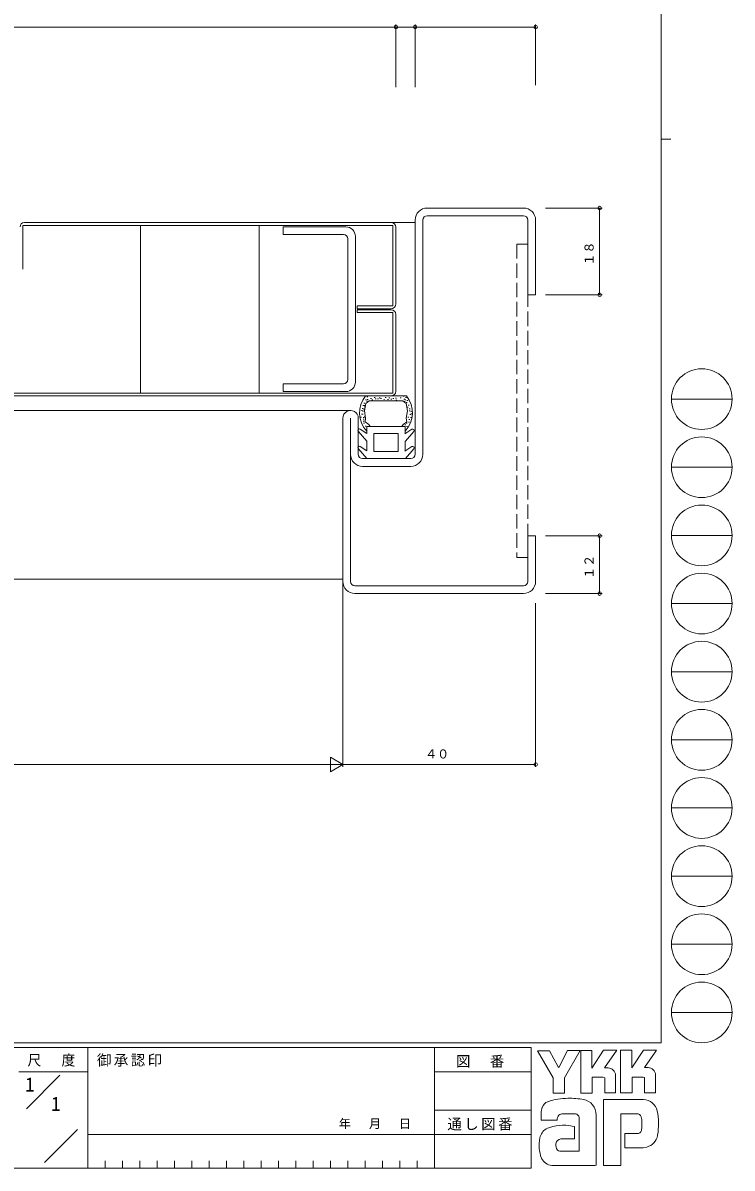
# Model space of a CAD drawing. Units: millimetres on the paper. Extents: x -297 to 270, y -210 to 193.
# Drawn here: x 122.5 to 269.7, y -210 to 27.6 of the extents above; entities that cross this region are included whole.
import ezdxf
from ezdxf.enums import TextEntityAlignment as Align

# ---------------------------------------------------------------- set-up
doc = ezdxf.new("R2010")
doc.units = ezdxf.units.MM
doc.linetypes.add('DASHED3', pattern=[4, 3, -1])
for name, color, linetype, lineweight in [('0-1_USER1', 7, 'Continuous', 9), ('0-3_YKK_11', 6, 'Continuous', 9), ('0-4_YKK_12', 7, 'Continuous', 9), ('0-5_YSS_K', 2, 'Continuous', 9), ('0-7_YKK_D', 4, 'Continuous', 9)]:
    doc.layers.add(name, color=color, linetype=linetype, lineweight=lineweight)
doc.layers.add('0-2_YKK_ZWAK', color=7, linetype='Continuous')
doc.styles.add('ＭＳ ゴシック', font='')
doc.styles.get('ＭＳ ゴシック').set_extended_font_data('MS Gothic')

msp = doc.modelspace()

# ---------------------------------------------------------------- linework, layer by layer
at = {"layer": '0-1_USER1'}
for p, q in [((255, 191), (255, -184)), ((255, 3.5), (257, 3.5)), ((257.126, -50.44), (269.726, -50.44)), ((257.126, -64.58), (269.726, -64.58)), ((257.126, -78.72), (269.726, -78.72)), ((257.126, -92.86), (269.726, -92.86)), ((257.126, -107), (269.726, -107)), ((257.126, -121.14), (269.726, -121.14)), ((257.126, -135.28), (269.726, -135.28)), ((257.126, -149.42), (269.726, -149.42)), ((257.126, -163.56), (269.726, -163.56)), ((257.126, -177.7), (269.726, -177.7)), ((255, -184), (-295, -184)), ((228, -185), (-295, -185)), ((136, -185), (136, -210)), ((208, -185), (208, -210)), ((228, -185), (228, -210)), ((229.312, -185.647), (231.822, -185.647)), ((232.594, -191.285), (229.312, -185.647)), ((235.597, -185.57), (233.772, -189.122)), ((238.328, -194.451), (238.328, -185.589)), ((246.553, -185.512), (248.889, -185.512)), ((246.553, -194.374), (246.553, -185.512)), ((251.341, -185.512), (254.044, -185.512)), ((253.774, -185.975), (251.544, -189.161)), ((254.044, -185.512), (253.774, -185.975)), ((121.703, -189.999), (136, -189.999)), ((208, -190), (228, -190)), ((243.985, -189.219), (243.243, -189.219)), ((252.286, -189.161), (251.544, -189.161)), ((123.264, -197.669), (130.188, -190.745)), ((242.981, -191.13), (240.703, -191.13)), ((245.53, -190.763), (245.53, -194.393)), ((248.986, -191.111), (248.986, -194.374)), ((251.264, -191.111), (248.986, -191.111)), ((251.573, -191.227), (251.264, -191.111)), ((251.573, -194.354), (251.573, -191.227)), ((253.832, -190.763), (253.832, -194.354)), ((248.986, -194.374), (246.553, -194.374)), ((251.573, -194.318), (251.609, -194.354)), ((253.832, -194.354), (251.573, -194.354)), ((251.303, -195.783), (243.02, -195.783)), ((243.02, -195.783), (243.02, -209.433)), ((208, -197.999), (228, -197.999)), ((230.084, -200.05), (230.084, -198.672)), ((237.247, -198.718), (234.606, -198.768)), ((238.019, -206.479), (238.019, -199.529)), ((241.514, -198.988), (241.514, -209.414)), ((246.611, -198.756), (249.932, -198.756)), ((246.611, -209.433), (246.611, -198.756)), ((233.405, -200.05), (230.084, -200.05)), ((250.981, -199.826), (250.994, -201.708)), ((127.052, -208.818), (133.854, -202.015)), ((136, -203), (208, -203)), ((228, -202.999), (208, -202.999)), ((237.054, -203.95), (234.201, -203.953)), ((247.48, -202.849), (247.48, -205.803)), ((250.009, -202.849), (247.48, -202.849)), ((234.004, -206.479), (238.019, -206.479)), ((237.71, -206.479), (237.962, -206.479)), ((238.019, -206.478), (238.02, -206.479)), ((247.48, -205.803), (251.283, -205.803)), ((251.283, -205.803), (252.055, -205.63)), ((139.6, -208.5), (139.6, -210)), ((143.2, -208.5), (143.2, -210)), ((146.8, -208.5), (146.8, -210)), ((150.4, -208.5), (150.4, -210)), ((154, -208.5), (154, -210)), ((157.6, -208.5), (157.6, -210)), ((161.2, -208.5), (161.2, -210)), ((164.8, -208.5), (164.8, -210)), ((168.4, -208.5), (168.4, -210)), ((172, -208.5), (172, -210)), ((175.6, -208.5), (175.6, -210)), ((179.2, -208.5), (179.2, -210)), ((182.8, -208.5), (182.8, -210)), ((186.4, -208.5), (186.4, -210)), ((190, -208.5), (190, -210)), ((193.6, -208.5), (193.6, -210)), ((197.2, -208.5), (197.2, -210)), ((200.8, -208.5), (200.8, -210)), ((204.4, -208.5), (204.4, -210)), ((-295, -210), (228, -210)), ((233.405, -209.472), (232.343, -209.472)), ((241.282, -209.452), (233.405, -209.472)), ((241.514, -209.414), (241.282, -209.452))]:
    msp.add_line(p, q, dxfattribs=at)
for points in [[(231.822, -185.647), (233.617, -189.006), (233.772, -189.122)], [(235.597, -185.57), (238.187, -185.57), (234.95, -191.304)], [(238.328, -185.589), (240.626, -185.589), (240.626, -189.231), (243.039, -185.551)], [(243.039, -185.551), (245.771, -185.551), (243.243, -189.219)], [(248.889, -185.512), (248.889, -189.22), (251.341, -185.512)], [(234.95, -191.304), (234.95, -194.47), (232.594, -194.47), (232.594, -191.285)], [(240.703, -191.13), (240.703, -194.451), (238.328, -194.451)], [(245.53, -194.393), (243.29, -194.393), (243.29, -191.246), (242.981, -191.13)], [(236.552, -201.266), (237.054, -201.382), (237.054, -203.95)], [(243.02, -209.433), (246.051, -209.433), (246.611, -209.433)]]:
    msp.add_lwpolyline(points, dxfattribs=at)
for centre in [(263.426, -50.44), (263.426, -64.58), (263.426, -78.72), (263.426, -92.86), (263.426, -107), (263.426, -121.14), (263.426, -135.28), (263.426, -149.42), (263.426, -163.56), (263.426, -177.7)]:
    msp.add_circle(centre, 6.3, dxfattribs=at)
for centre, radius, start, end in [((243.985, -190.763), 1.545, 0.00165, 89.99603), ((252.286, -190.706), 1.545, 0.00165, 89.99603), ((232.005, -197.897), 1.746, 109.02126, 161.51263), ((235.659, -208.144), 12.629, 89.89165, 109.30847), ((236.03, -210.331), 14.82, 78.78009, 91.46938), ((238.379, -198.926), 3.178, 40.66422, 80.31693), ((238.221, -198.918), 3.294, 358.78058, 38.76563), ((251.194, -198.886), 3.101, 14.44571, 87.08746), ((233.685, -198.69), 3.598, 158.41083, 179.71774), ((234.911, -200.005), 1.507, 138.46381, 181.71359), ((234.511, -199.979), 1.215, 85.50551, 126.78038), ((236.897, -199.824), 1.161, 14.75519, 72.44994), ((250.046, -199.628), 0.878, 16.43123, 96.91661), ((248.379, -200.148), 2.624, 4.93422, 17.03551), ((239.547, -200.848), 14.9, 350.99026, 10.67624), ((232.591, -204.234), 2.792, 121.8271, 169.08475), ((234.8, -210.61), 9.506, 79.38097, 112.05824), ((248.364, -201.458), 2.64, 343.6902, 354.75362), ((237.606, -205.282), 7.916, 168.76372, 199.80078), ((234.207, -204.985), 1.032, 90.33952, 178.03638), ((250.01, -201.917), 0.933, 269.95467, 342.90144), ((251.239, -202.675), 3.065, 285.4429, 349.90448), ((234.844, -205.234), 1.692, 171.08202, 216.71922), ((234.179, -205.404), 1.09, 230.97279, 260.7549), ((232.6, -206.745), 2.731, 207.31435, 263.59464)]:
    msp.add_arc(centre, radius, start, end, dxfattribs=at)
at = {"layer": '0-3_YKK_11'}
for p, q in [((-86.05, 26.758), (199.95, 26.758)), ((199.95, 14.316), (199.95, 27.258)), ((199.95, 14.316), (199.95, 27.258)), ((199.95, 26.758), (203.95, 26.758)), ((203.95, 14.314), (203.95, 27.258)), ((203.95, 14.708), (203.95, 27.258)), ((228.95, 26.758), (203.95, 26.758)), ((228.95, 14.709), (228.95, 27.258)), ((231.032, -10.791), (242.734, -10.791)), ((242.234, -10.791), (242.234, -28.791)), ((231.032, -28.791), (242.734, -28.791)), ((231.032, -78.791), (242.734, -78.791)), ((242.234, -90.791), (242.234, -78.791)), ((188.95, -88.291), (188.95, -126.757)), ((231.032, -90.791), (242.734, -90.791)), ((188.95, -93.279), (188.95, -126.756)), ((188.95, -93.279), (188.95, -126.757)), ((228.95, -92.791), (228.95, -126.757)), ((186.351, -124.757), (188.95, -126.257)), ((186.351, -124.757), (186.351, -127.757)), ((-75.05, -126.257), (188.95, -126.257)), ((186.351, -127.757), (188.95, -126.257)), ((188.95, -126.257), (228.95, -126.257))]:
    msp.add_line(p, q, dxfattribs=at)
for centre, start, end in [((199.95, 26.758), 0, 180), ((199.95, 26.758), 0, 180), ((199.95, 26.758), 180, 0), ((199.95, 26.758), 180, 0), ((203.95, 26.758), 0, 180), ((203.95, 26.758), 0, 180), ((203.95, 26.758), 180, 0), ((203.95, 26.758), 180, 0), ((228.95, 26.758), 0, 180), ((228.95, 26.758), 180, 0), ((242.234, -10.791), 0, 180), ((242.234, -10.791), 180, 0), ((242.234, -28.791), 0, 180), ((242.234, -28.791), 180, 0), ((242.234, -78.791), 0, 180), ((242.234, -78.791), 180, 0), ((242.234, -90.791), 0, 180), ((242.234, -90.791), 180, 0), ((228.95, -126.257), 0, 180), ((228.95, -126.257), 180, 0)]:
    msp.add_arc(centre, 0.375, start, end, dxfattribs=at)
at = {"layer": '0-4_YKK_12'}
for p, q in [((226.45, -10.791), (206.45, -10.791)), ((203.95, -13.291), (203.95, -61.891)), ((205.55, -61.891), (205.55, -13.291)), ((206.45, -12.391), (226.45, -12.391)), ((176.55, -14.692), (189.55, -14.692)), ((189.95, -46.391), (189.95, -17.192)), ((191.55, -16.692), (191.55, -46.892)), ((188.95, -54.391), (188.95, -88.291)), ((190.55, -88.291), (190.55, -54.391)), ((192.15, -61.891), (192.15, -54.391)), ((203.05, -62.791), (193.05, -62.791)), ((193.05, -64.391), (203.05, -64.391)), ((226.45, -89.191), (191.45, -89.191)), ((191.45, -90.791), (226.45, -90.791))]:
    msp.add_line(p, q, dxfattribs=at)
for points in [[(227.35, -13.291), (227.35, -28.791), (228.95, -28.791), (228.95, -13.291)], [(189.05, -16.292), (176.55, -16.292), (176.55, -14.692)], [(189.55, -48.892), (176.55, -48.891), (176.55, -47.292), (189.05, -47.292)], [(228.95, -88.291), (228.95, -78.791), (227.35, -78.791), (227.35, -88.291)]]:
    msp.add_lwpolyline(points, dxfattribs=at)
for centre, radius, start, end in [((206.45, -13.291), 2.5, 90, 180), ((226.45, -13.291), 2.5, 0, 90), ((206.45, -13.291), 0.9, 90, 180), ((226.45, -13.291), 0.9, 0, 90), ((189.05, -17.192), 0.9, 0, 90), ((189.55, -16.692), 2, 0, 90), ((189.05, -46.391), 0.9, 270, 0), ((189.55, -46.892), 2, 270, 0), ((190.55, -54.391), 1.6, 0, 180.00053), ((193.05, -61.891), 2.5, 180, 270), ((193.05, -61.891), 0.9, 180.00096, 270), ((203.05, -61.891), 2.5, 270, 0), ((203.05, -61.891), 0.9, 270, 0), ((191.45, -88.291), 2.5, 180, 270), ((191.45, -88.291), 0.9, 180, 270), ((226.45, -88.291), 2.5, 270, 0), ((226.45, -88.291), 0.9, 270, 0)]:
    msp.add_arc(centre, radius, start, end, dxfattribs=at)
at = {"layer": '0-5_YSS_K'}
for p, q in [((198.95, -13.791), (122.85, -13.791)), ((199.05, -13.791), (203.95, -13.791)), ((199.35, -14.391), (122.55, -14.391)), ((122.55, -14.391), (122.55, -23.491)), ((146.95, -49.191), (146.95, -14.391)), ((171.55, -49.191), (171.55, -14.391)), ((199.35, -14.391), (199.35, -31.091)), ((199.95, -14.791), (199.95, -30.691)), ((191.95, -31.091), (199.35, -31.091)), ((191.95, -31.091), (191.95, -31.691)), ((198.95, -31.691), (191.95, -31.691)), ((198.95, -31.891), (191.95, -31.891)), ((191.95, -31.891), (191.95, -32.491)), ((199.35, -32.491), (191.95, -32.491)), ((199.35, -32.491), (199.35, -49.191)), ((199.95, -32.891), (199.95, -48.791)), ((58.449, -49.191), (199.35, -49.191)), ((58.449, -49.791), (198.95, -49.791)), ((190.586, -52.791), (58.449, -52.791)), ((58.449, -87.791), (188.95, -87.791))]:
    msp.add_line(p, q, dxfattribs=at)
for centre, radius, start, end in [((122.85, -14.691), 0.9, 90, 179.99998), ((198.95, -14.791), 1, 0, 90), ((198.95, -30.691), 1, 270, 0), ((198.95, -32.891), 1, 0, 90), ((198.95, -48.791), 1, 270, 0)]:
    msp.add_arc(centre, radius, start, end, dxfattribs=at)
at = {"layer": '0-7_YKK_D', "linetype": 'DASHED3'}
for p, q in [((225.05, -18.291), (225.05, -83.291)), ((227.35, -18.291), (225.05, -18.291))]:
    msp.add_line(p, q, dxfattribs=at)
at = {"layer": '0-7_YKK_D'}
for p, q in [((202.137, -49.791), (193.651, -49.791)), ((201.498, -49.825), (201.698, -49.825)), ((193.112, -51.793), (193.312, -51.793)), ((193.327, -51.316), (193.527, -51.316)), ((193.351, -52.02), (193.551, -52.02)), ((193.387, -51.781), (193.587, -51.781)), ((193.687, -51.339), (193.412, -52.897)), ((193.661, -50.576), (193.861, -50.576)), ((194.375, -50.791), (193.687, -51.339)), ((193.852, -50.875), (194.052, -50.875)), ((193.911, -49.944), (194.112, -49.944)), ((194.007, -50.493), (194.207, -50.493)), ((194.375, -50.791), (201.413, -50.791)), ((194.687, -50.289), (194.887, -50.289)), ((194.973, -50.575), (195.173, -50.575)), ((195.42, -50.092), (195.62, -50.092)), ((195.688, -50.36), (195.888, -50.36)), ((196.135, -50.378), (196.335, -50.378)), ((196.492, -50.146), (196.692, -50.146)), ((196.76, -50.289), (196.96, -50.289)), ((197.422, -50.521), (197.622, -50.521)), ((197.761, -50.11), (197.961, -50.11)), ((198.208, -50.521), (198.408, -50.521)), ((198.494, -50.182), (198.694, -50.182)), ((198.887, -50.468), (199.087, -50.468)), ((199.316, -50.325), (199.516, -50.325)), ((199.906, -50.271), (200.106, -50.271)), ((199.977, -50.664), (200.177, -50.664)), ((200.817, -50.2), (201.017, -50.2)), ((202.101, -51.339), (201.413, -50.791)), ((201.622, -50.486), (201.822, -50.486)), ((201.689, -50.934), (201.889, -50.934)), ((201.808, -50.588), (202.008, -50.588)), ((201.928, -50.087), (202.128, -50.087)), ((202.095, -51.173), (202.295, -51.173)), ((202.375, -52.897), (202.101, -51.339)), ((202.226, -50.696), (202.426, -50.696)), ((202.285, -52.091), (202.485, -52.091)), ((202.5, -51.71), (202.7, -51.71)), ((192.611, -54.179), (192.811, -54.179)), ((192.802, -53.547), (193.002, -53.547)), ((192.814, -52.783), (193.014, -52.783)), ((192.945, -52.39), (193.145, -52.39)), ((192.981, -53.571), (193.181, -53.571)), ((193.017, -52.974), (193.217, -52.974)), ((193.143, -54.594), (193.343, -54.594)), ((193.148, -54.262), (193.348, -54.262)), ((193.22, -52.521), (193.42, -52.521)), ((193.375, -54.095), (193.575, -54.095)), ((193.412, -52.897), (193.682, -54.377)), ((193.682, -54.377), (193.585, -55.185)), ((202.105, -54.377), (202.375, -52.897)), ((202.203, -55.185), (202.105, -54.377)), ((202.452, -54.167), (202.652, -54.167)), ((202.703, -52.425), (202.903, -52.425)), ((202.727, -52.843), (202.927, -52.843)), ((202.858, -53.666), (203.058, -53.666)), ((203.013, -54.274), (203.213, -54.274)), ((203.025, -52.986), (203.225, -52.986)), ((203.061, -53.523), (203.261, -53.523)), ((193.894, -57.572), (192.546, -56.67)), ((193.19, -55.017), (193.39, -55.017)), ((193.248, -55.404), (193.448, -55.404)), ((193.577, -56.025), (193.777, -56.025)), ((193.585, -55.185), (194.319, -55.68)), ((193.894, -56.091), (197.894, -56.091)), ((193.894, -57.572), (193.894, -56.091)), ((201.894, -56.091), (197.894, -56.091)), ((201.469, -55.68), (202.203, -55.185)), ((201.816, -57.664), (203.263, -56.696)), ((201.823, -55.756), (202.023, -55.756)), ((201.894, -57.657), (201.894, -56.091)), ((202.116, -55.427), (202.316, -55.427)), ((202.175, -56.131), (202.375, -56.131)), ((202.597, -55.251), (202.797, -55.251)), ((202.656, -54.688), (202.856, -54.688)), ((193.894, -59.191), (192.15, -57.113)), ((193.894, -61.172), (193.894, -59.191)), ((195.394, -61.291), (195.394, -57.591)), ((195.394, -57.591), (197.894, -57.591)), ((200.394, -57.591), (197.894, -57.591)), ((200.394, -61.291), (200.394, -57.591)), ((201.894, -59.191), (201.976, -59.144)), ((201.894, -61.257), (201.894, -59.191)), ((201.976, -59.144), (203.659, -57.138)), ((193.894, -62.791), (192.15, -60.713)), ((193.894, -61.172), (192.546, -60.27)), ((197.894, -61.291), (195.394, -61.291)), ((197.894, -61.291), (200.394, -61.291)), ((201.816, -61.264), (203.263, -60.296)), ((201.976, -62.744), (203.659, -60.738)), ((197.989, -62.791), (193.894, -62.791)), ((197.989, -62.791), (201.894, -62.791)), ((201.894, -62.791), (201.976, -62.744))]:
    msp.add_line(p, q, dxfattribs=at)
at = {"layer": '0-7_YKK_D', "linetype": 'DASHED3'}
msp.add_lwpolyline([(225.049, -83.291), (227.35, -83.291), (227.35, -18.291)], dxfattribs=at)
at = {"layer": '0-7_YKK_D'}
for centre, radius, start, end in [((197.894, -53.291), 5.5, 140.48035, 223.34175), ((197.894, -53.291), 5.5, 316.65823, 39.51962), ((192.379, -56.92), 0.3, 56.21114, 220.00243), ((197.894, -53.291), 4.3, 213.74989, 220.62927), ((197.894, -53.291), 4.3, 319.3705, 326.24989), ((203.43, -56.945), 0.3, 319.99756, 123.78885), ((192.379, -60.52), 0.3, 56.21114, 220.00243), ((203.43, -60.545), 0.3, 319.99756, 123.78885)]:
    msp.add_arc(centre, radius, start, end, dxfattribs=at)

# ---------------------------------------------------------------- texts
at = {"layer": '0-1_USER1', "color": 4, "style": 'ＭＳ ゴシック'}
msp.add_text('年   月   日', height=1.833, dxfattribs=at).set_placement((188.126, -202.264), align=Align.BOTTOM_LEFT)
at = {"layer": '0-1_USER1', "char_height": 2.199, "attachment_point": 7, "style": 'ＭＳ ゴシック'}
for s, insert in [('\\T1.24;\\W0.95;尺\\~\\~度', (123.509, -188.955)), ('\\T1.17;御承認印', (137.905, -188.952)), ('\\T1.17;図\u3000番', (212.427, -189.187)), ('\\T1.17;通し図番', (210.628, -202.203))]:
    msp.add_mtext(s, dxfattribs=dict(at, insert=insert))
at = {"layer": '0-2_YKK_ZWAK', "style": 'ＭＳ ゴシック'}
for p in [(123, -194.999), (128.381, -198.999)]:
    msp.add_text('1', height=2.933, dxfattribs=at).set_placement(p, align=Align.BOTTOM_LEFT)
at = {"layer": '0-3_YKK_11', "color": 4, "style": 'ＭＳ ゴシック'}
for s, p in [('１８', (241.534, -22.736)), ('１２', (241.534, -87.736))]:
    msp.add_text(s, height=1.833, rotation=90, dxfattribs=at).set_placement(p, align=Align.BOTTOM_LEFT)
msp.add_text('４０', height=1.833, dxfattribs=at).set_placement((206.005, -125.557), align=Align.BOTTOM_LEFT)

doc.saveas('drawing.dxf')
